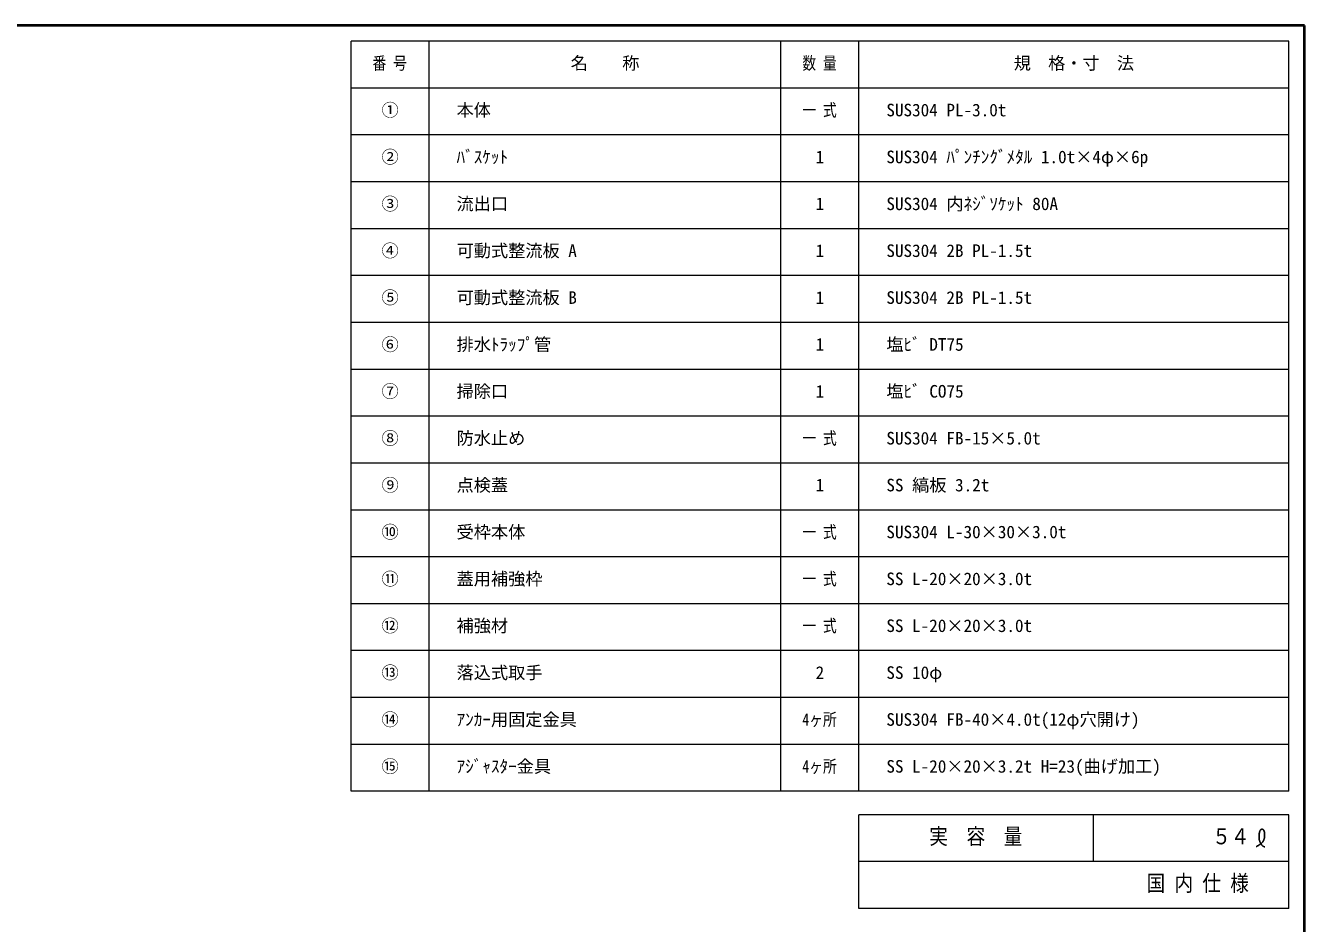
# Model space of a CAD drawing. Units: millimetres at full size, sheet at 1:8; details may follow other scales. Extents: x -1701 to 1539, y -1061 to 1187.
# Drawn here: x -97 to 1539, y 38 to 1187 of the extents above; entities that cross this region are included whole.
import ezdxf
from ezdxf.enums import TextEntityAlignment as Align

# ---------------------------------------------------------------- set-up
doc = ezdxf.new("R2010")
doc.units = ezdxf.units.MM
doc.header["$LTSCALE"] = 8
doc.layers.add('0-6_補助線', color=4, linetype='Continuous', lineweight=9)
doc.styles.add('ＭＳ ゴシック', font='')
doc.styles.get('ＭＳ ゴシック').set_extended_font_data('MS Gothic')

msp = doc.modelspace()

# ---------------------------------------------------------------- linework, layer by layer
at = {"layer": '0-6_補助線', "color": 1, "lineweight": 40}
for p, q in [((1539.028, 1187.237), (-1700.972, 1187.237)), ((1539.028, -1060.763), (1539.028, 1187.237))]:
    msp.add_line(p, q, dxfattribs=at)
at = {"layer": '0-6_補助線', "color": 3, "lineweight": 18}
for p, q in [((1519.028, 1167.237), (319.028, 1167.237)), ((319.028, 207.237), (319.028, 1167.237)), ((419.028, 207.237), (419.028, 1167.237)), ((869.028, 207.237), (869.028, 1167.237)), ((969.028, 207.237), (969.028, 1167.237)), ((1519.028, 207.237), (1519.028, 1167.237)), ((1519.028, 1107.237), (319.028, 1107.237)), ((1519.028, 1047.237), (319.028, 1047.237)), ((1519.028, 987.237), (319.028, 987.237)), ((1519.028, 927.237), (319.028, 927.237)), ((1519.028, 867.237), (319.028, 867.237)), ((1519.028, 807.237), (319.028, 807.237)), ((1519.028, 747.237), (319.028, 747.237)), ((1519.028, 687.237), (319.028, 687.237)), ((1519.028, 627.237), (319.028, 627.237)), ((1519.028, 567.237), (319.028, 567.237)), ((1519.028, 507.237), (319.028, 507.237)), ((1519.028, 447.237), (319.028, 447.237)), ((1519.028, 387.237), (319.028, 387.237)), ((1519.028, 327.237), (319.028, 327.237)), ((1519.028, 267.237), (319.028, 267.237)), ((1519.028, 207.237), (319.028, 207.237)), ((1519.028, 177.237), (969.028, 177.237)), ((969.028, 57.237), (969.028, 177.237)), ((1269.028, 117.237), (1269.028, 177.237)), ((1519.028, 57.237), (1519.028, 177.237)), ((1519.028, 117.237), (969.028, 117.237)), ((1519.028, 57.237), (969.028, 57.237))]:
    msp.add_line(p, q, dxfattribs=at)
at = {"layer": '0-6_補助線', "color": 5, "lineweight": 25}
for points in [[(1477.488, 136.398), (1478.068, 136.732), (1479.065, 137.313), (1480.053, 137.908), (1481.027, 138.527), (1481.98, 139.179), (1482.908, 139.871), (1483.432, 140.296), (1483.817, 140.626), (1484.46, 141.221), (1485.07, 141.849), (1485.637, 142.511), (1486.153, 143.209), (1486.609, 143.945), (1486.843, 144.388), (1487.01, 144.75), (1487.264, 145.39), (1487.475, 146.048), (1487.645, 146.719), (1487.778, 147.399), (1487.874, 148.084), (1487.915, 148.481), (1487.945, 148.892), (1487.976, 149.6), (1487.982, 150.308), (1487.972, 151.017), (1487.951, 151.73), (1487.927, 152.447), (1487.915, 152.866), (1487.903, 153.307), (1487.874, 154.069), (1487.813, 154.825), (1487.694, 155.566), (1487.492, 156.284), (1487.181, 156.97), (1486.94, 157.349), (1486.786, 157.552), (1486.488, 157.883), (1486.156, 158.177), (1485.797, 158.42)], [(1485.797, 158.42), (1485.418, 158.599), (1485.026, 158.698), (1484.796, 158.713), (1484.607, 158.701), (1484.282, 158.63), (1483.963, 158.505), (1483.656, 158.333), (1483.364, 158.124), (1483.092, 157.886), (1482.945, 157.739), (1482.741, 157.508), (1482.434, 157.087), (1482.178, 156.641), (1481.967, 156.174), (1481.793, 155.693), (1481.651, 155.201), (1481.581, 154.913), (1481.503, 154.55), (1481.391, 153.923), (1481.304, 153.292), (1481.234, 152.659), (1481.176, 152.023), (1481.124, 151.385), (1481.093, 151.015), (1481.056, 150.573), (1480.993, 149.811), (1480.94, 149.048), (1480.909, 148.287), (1480.908, 147.529), (1480.949, 146.773), (1480.996, 146.337), (1481.052, 145.959), (1481.181, 145.312), (1481.346, 144.67), (1481.543, 144.035), (1481.767, 143.409), (1482.014, 142.792), (1482.165, 142.439), (1482.279, 142.185)], [(1482.279, 142.185), (1482.481, 141.75), (1482.693, 141.321), (1482.914, 140.895), (1483.144, 140.472), (1483.385, 140.052), (1483.529, 139.808), (1483.703, 139.526), (1484.016, 139.044), (1484.35, 138.578), (1484.708, 138.137), (1485.094, 137.73), (1485.512, 137.365), (1485.771, 137.177), (1485.992, 137.037), (1486.392, 136.821), (1486.811, 136.634), (1487.244, 136.47), (1487.689, 136.322), (1488.139, 136.184), (1488.402, 136.105)]]:
    msp.add_lwpolyline(points, dxfattribs=at)

# ---------------------------------------------------------------- texts
at = {"layer": '0-6_補助線', "color": 7, "style": 'ＭＳ ゴシック'}
for s, height, width, p in [('番 号', 16.13, 0.8, (346.528, 1126.237)), ('数 量', 16.13, 0.8, (896.528, 1126.237)), ('一 式', 16.13, 0.8, (896.528, 1066.237)), ('一 式', 16.13, 0.8, (896.528, 646.237)), ('一 式', 16.13, 0.8, (896.528, 526.237)), ('一 式', 16.13, 0.8, (896.528, 466.237)), ('一 式', 16.13, 0.8, (896.528, 406.237)), ('4ヶ所', 16.13, 0.8, (896.528, 286.237)), ('4ヶ所', 16.13, 0.8, (896.528, 226.237)), ('実\u3000容\u3000量', 20.53, 0.85, (1059.028, 133.237)), ('５４', 20.53, 0.85, (1421.028, 133.237)), ('国 内 仕 様', 20.53, 0.85, (1337.028, 73.237))]:
    msp.add_text(s, height=height, dxfattribs=dict(at, width=width)).set_placement(p, align=Align.BOTTOM_LEFT)
for s, p in [('名\u3000\u3000称', (600.028, 1126.237)), ('規\u3000格・寸\u3000法', (1167.028, 1126.237)), ('①', (358.028, 1066.237)), ('本体', (454.028, 1066.237)), ('SUS304 PL-3.0t', (1004.028, 1066.237)), ('②', (358.028, 1006.237)), ('ﾊﾞｽｹｯﾄ', (454.028, 1006.237)), ('1', (913.528, 1006.237)), ('SUS304 ﾊﾟﾝﾁﾝｸﾞﾒﾀﾙ 1.0t×4φ×6p', (1004.028, 1006.237)), ('③', (358.028, 946.237)), ('流出口', (454.028, 946.237)), ('1', (913.528, 946.237)), ('SUS304 内ﾈｼﾞｿｹｯﾄ 80A', (1004.028, 946.237)), ('④', (358.028, 886.237)), ('可動式整流板 A', (454.028, 886.237)), ('1', (913.528, 886.237)), ('SUS304 2B PL-1.5t', (1004.028, 886.237)), ('⑤', (358.028, 826.237)), ('可動式整流板 B', (454.028, 826.237)), ('1', (913.528, 826.237)), ('SUS304 2B PL-1.5t', (1004.028, 826.237)), ('⑥', (358.028, 766.237)), ('排水ﾄﾗｯﾌﾟ管', (454.028, 766.237)), ('1', (913.528, 766.237)), ('塩ﾋﾞ DT75', (1004.028, 766.237)), ('⑦', (358.028, 706.237)), ('掃除口', (454.028, 706.237)), ('1', (913.528, 706.237)), ('塩ﾋﾞ CO75', (1004.028, 706.237)), ('⑧', (358.028, 646.237)), ('防水止め', (454.028, 646.237)), ('SUS304 FB-15×5.0t', (1004.028, 646.237)), ('⑨', (358.028, 586.237)), ('点検蓋', (454.028, 586.237)), ('1', (913.528, 586.237)), ('SS 縞板 3.2t', (1004.028, 586.237)), ('⑩', (358.028, 526.237)), ('受枠本体', (454.028, 526.237)), ('SUS304 L-30×30×3.0t', (1004.028, 526.237)), ('⑪', (358.028, 466.237)), ('蓋用補強枠', (454.028, 466.237)), ('SS L-20×20×3.0t', (1004.028, 466.237)), ('⑫', (358.028, 406.237)), ('補強材', (454.028, 406.237)), ('SS L-20×20×3.0t', (1004.028, 406.237)), ('⑬', (358.028, 346.237)), ('落込式取手', (454.028, 346.237)), ('2', (913.528, 346.237)), ('SS 10φ', (1004.028, 346.237)), ('⑭', (358.028, 286.237)), ('ｱﾝｶｰ用固定金具', (454.028, 286.237)), ('SUS304 FB-40×4.0t(12φ穴開け)', (1004.028, 286.237)), ('⑮', (358.028, 226.237)), ('ｱｼﾞｬｽﾀｰ金具', (454.028, 226.237)), ('SS L-20×20×3.2t H=23(曲げ加工)', (1004.028, 226.237))]:
    msp.add_text(s, height=16.13, dxfattribs=at).set_placement(p, align=Align.BOTTOM_LEFT)

doc.saveas('drawing.dxf')
